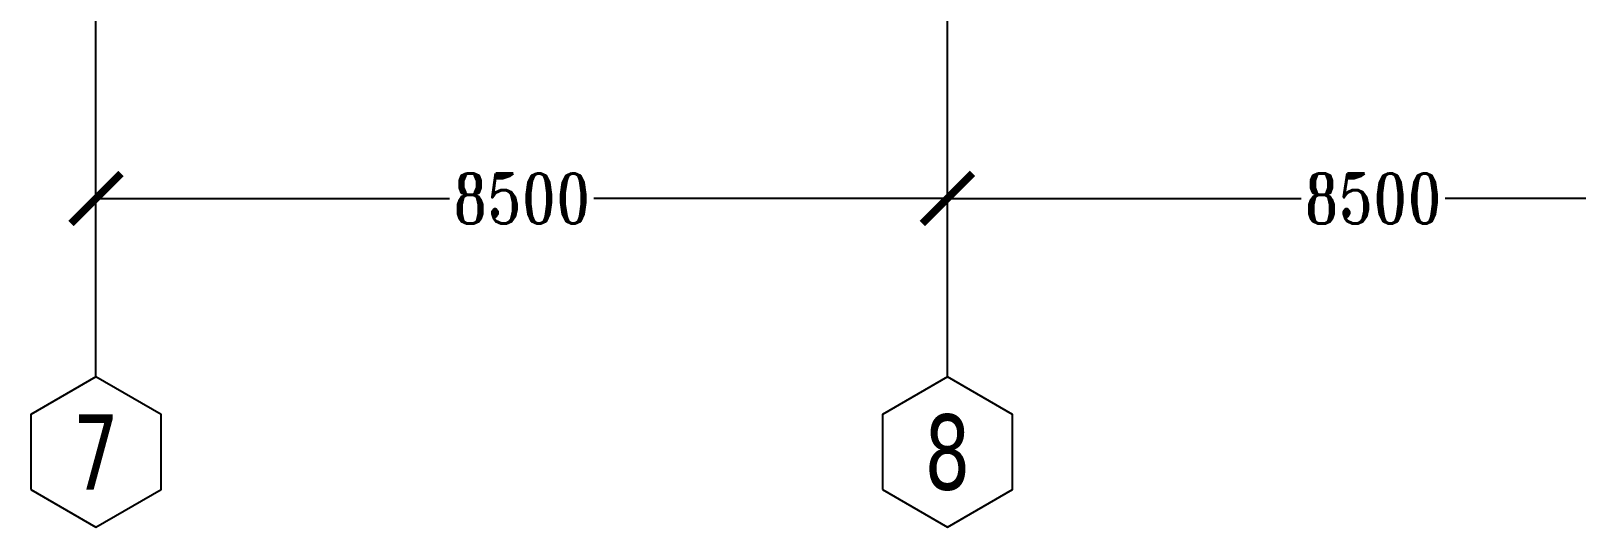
# Model space of a CAD drawing. Header units: millimetres. Extents: x -1682 to 79514, y -21906 to 33736.
# Drawn here: x 4266 to 19692, y -7280 to -2327 of the extents above; entities that cross this region are included whole.
import ezdxf
from ezdxf.enums import TextEntityAlignment as Align

# ---------------------------------------------------------------- set-up
doc = ezdxf.new("R2010")
doc.units = ezdxf.units.MM
doc.header["$LTSCALE"] = 0.9
for name, color, linetype in [('COTAS', 8, 'Continuous'), ('HCB-EJES', 1, 'Continuous'), ('HCB-ROTULOS', 2, 'Continuous')]:
    doc.layers.add(name, color=color, linetype=linetype)
doc.styles.add('ROMANT', font='romant.shx', dxfattribs={"width": 0.8})
doc.styles.add('VERDANA', font='verdana.ttf')
doc.dimstyles.new('1.125', dxfattribs={"dimscale": 0, "dimtxt": 500, "dimasz": 500, "dimexe": 4, "dimexo": 4, "dimgap": 15, "dimtad": 0, "dimdec": 0, "dimzin": 4, "dimdsep": 46, "dimtxsty": 'ROMANT', "dimblk": 'ARCHTICK', "dimcen": -10, "dimclrd": 256, "dimclrt": 3, "dimadec": 0, "dimazin": 0, "dimtfac": 1, "dimtdec": 0, "dimtix": 1, "dimtmove": 0, "dimatfit": 0, "dimldrblk": 'OBLIQUE', "dimfxl": 0.05, "dimtolj": 1, "dimtzin": 0, "dimarcsym": 0})

# ---------------------------------------------------------------- blocks, each defined once
blk = doc.blocks.new('_ArchTick')
at = {"color": 0, "linetype": 'ByBlock', "const_width": 0.15}
blk.add_lwpolyline([(-0.5, -0.5), (0.5, 0.5)], dxfattribs=at)
blk = doc.blocks.new('*D511')
at = {"layer": 'COTAS', "color": 0, "lineweight": -2, "transparency": 16777216}
for p, q in [((4916, -5776), (4916, -3996)), ((13416, -5776), (13416, -3996))]:
    blk.add_line(p, q, dxfattribs=at)
at = {"layer": 'COTAS', "lineweight": -2, "transparency": 16777216}
for p, q in [((4916, -4000), (8446, -4000)), ((13416, -4000), (9886, -4000))]:
    blk.add_line(p, q, dxfattribs=at)
at = {"layer": 'Defpoints', "color": 0, "transparency": 16777216}
for p in [(4916, -4000), (4916, -5780), (13416, -5780)]:
    blk.add_point(p, dxfattribs=at)
at = {"layer": 'COTAS', "lineweight": -2, "transparency": 16777216, "xscale": 500, "yscale": 500, "zscale": 500, "rotation": 180}
blk.add_blockref('_ArchTick', (4916, -4000), dxfattribs=at)
at = {"layer": 'COTAS', "lineweight": -2, "transparency": 16777216, "xscale": 500, "yscale": 500, "zscale": 500}
blk.add_blockref('_ArchTick', (13416, -4000), dxfattribs=at)
at = {"layer": 'COTAS', "color": 3, "transparency": 16777216, "insert": (9166, -4000), "char_height": 500, "attachment_point": 5, "style": 'ROMANT'}
blk.add_mtext('\\A1;8500', dxfattribs=at)
blk = doc.blocks.new('_Oblique')
at = {"color": 0, "linetype": 'ByBlock', "lineweight": -2}
blk.add_line((-0.5, -0.5), (0.5, 0.5), dxfattribs=at)
blk = doc.blocks.new('*D512')
at = {"layer": 'COTAS', "color": 0, "lineweight": -2, "transparency": 16777216}
for p, q in [((13416, -5776), (13416, -3996)), ((21916, -5776), (21916, -3996))]:
    blk.add_line(p, q, dxfattribs=at)
at = {"layer": 'COTAS', "lineweight": -2, "transparency": 16777216}
for p, q in [((13416, -4000), (16946, -4000)), ((21916, -4000), (18386, -4000))]:
    blk.add_line(p, q, dxfattribs=at)
at = {"layer": 'Defpoints', "color": 0, "transparency": 16777216}
for p in [(13416, -4000), (13416, -5780), (21916, -5780)]:
    blk.add_point(p, dxfattribs=at)
at = {"layer": 'COTAS', "lineweight": -2, "transparency": 16777216, "xscale": 500, "yscale": 500, "zscale": 500, "rotation": 180}
blk.add_blockref('_ArchTick', (13416, -4000), dxfattribs=at)
at = {"layer": 'COTAS', "lineweight": -2, "transparency": 16777216, "xscale": 500, "yscale": 500, "zscale": 500}
blk.add_blockref('_ArchTick', (21916, -4000), dxfattribs=at)
at = {"layer": 'COTAS', "color": 3, "transparency": 16777216, "insert": (17666, -4000), "char_height": 500, "attachment_point": 5, "style": 'ROMANT'}
blk.add_mtext('\\A1;8500', dxfattribs=at)

msp = doc.modelspace()

# ---------------------------------------------------------------- linework, layer by layer
at = {"layer": 'HCB-EJES'}
for p, q in [((4916, -5780.2), (4916, 31280.5)), ((13416, -5780.2), (13416, 31280.5))]:
    msp.add_line(p, q, dxfattribs=at)
at = {"layer": 'HCB-ROTULOS'}
for points in [[(4266.4, -6905.2), (4916, -7280.2), (5565.5, -6905.2), (5565.5, -6155.2), (4916, -5780.2), (4266.4, -6155.2)], [(12766.4, -6905.2), (13416, -7280.2), (14065.5, -6905.2), (14065.5, -6155.2), (13416, -5780.2), (12766.4, -6155.2)]]:
    msp.add_lwpolyline(points, close=True, dxfattribs=at)

# ---------------------------------------------------------------- texts
at = {"layer": 'HCB-ROTULOS', "color": 4, "style": 'VERDANA', "width": 0.7}
for s, p in [('7', (4916, -6530.2)), ('8', (13416, -6530.2))]:
    msp.add_text(s, height=750, dxfattribs=at).set_placement(p, align=Align.MIDDLE_CENTER)

# ---------------------------------------------------------------- dimensions: what is measured, and where the dimension line sits
at = {"layer": 'COTAS'}
for base, p1, p2, picture, middle in [((4916, -4000), (13416, -5780.2), (4916, -5780.2), '*D511', (9166, -4000)), ((13416, -4000), (21916, -5780.2), (13416, -5780.2), '*D512', (17666, -4000))]:
    dim = msp.add_linear_dim(base=base, p1=p1, p2=p2, dimstyle='1.125', override={"dimscale": 1}, dxfattribs=at)
    dim.commit()
    dim.dimension.update_dxf_attribs({"geometry": picture, "text_midpoint": middle})

doc.saveas('drawing.dxf')
